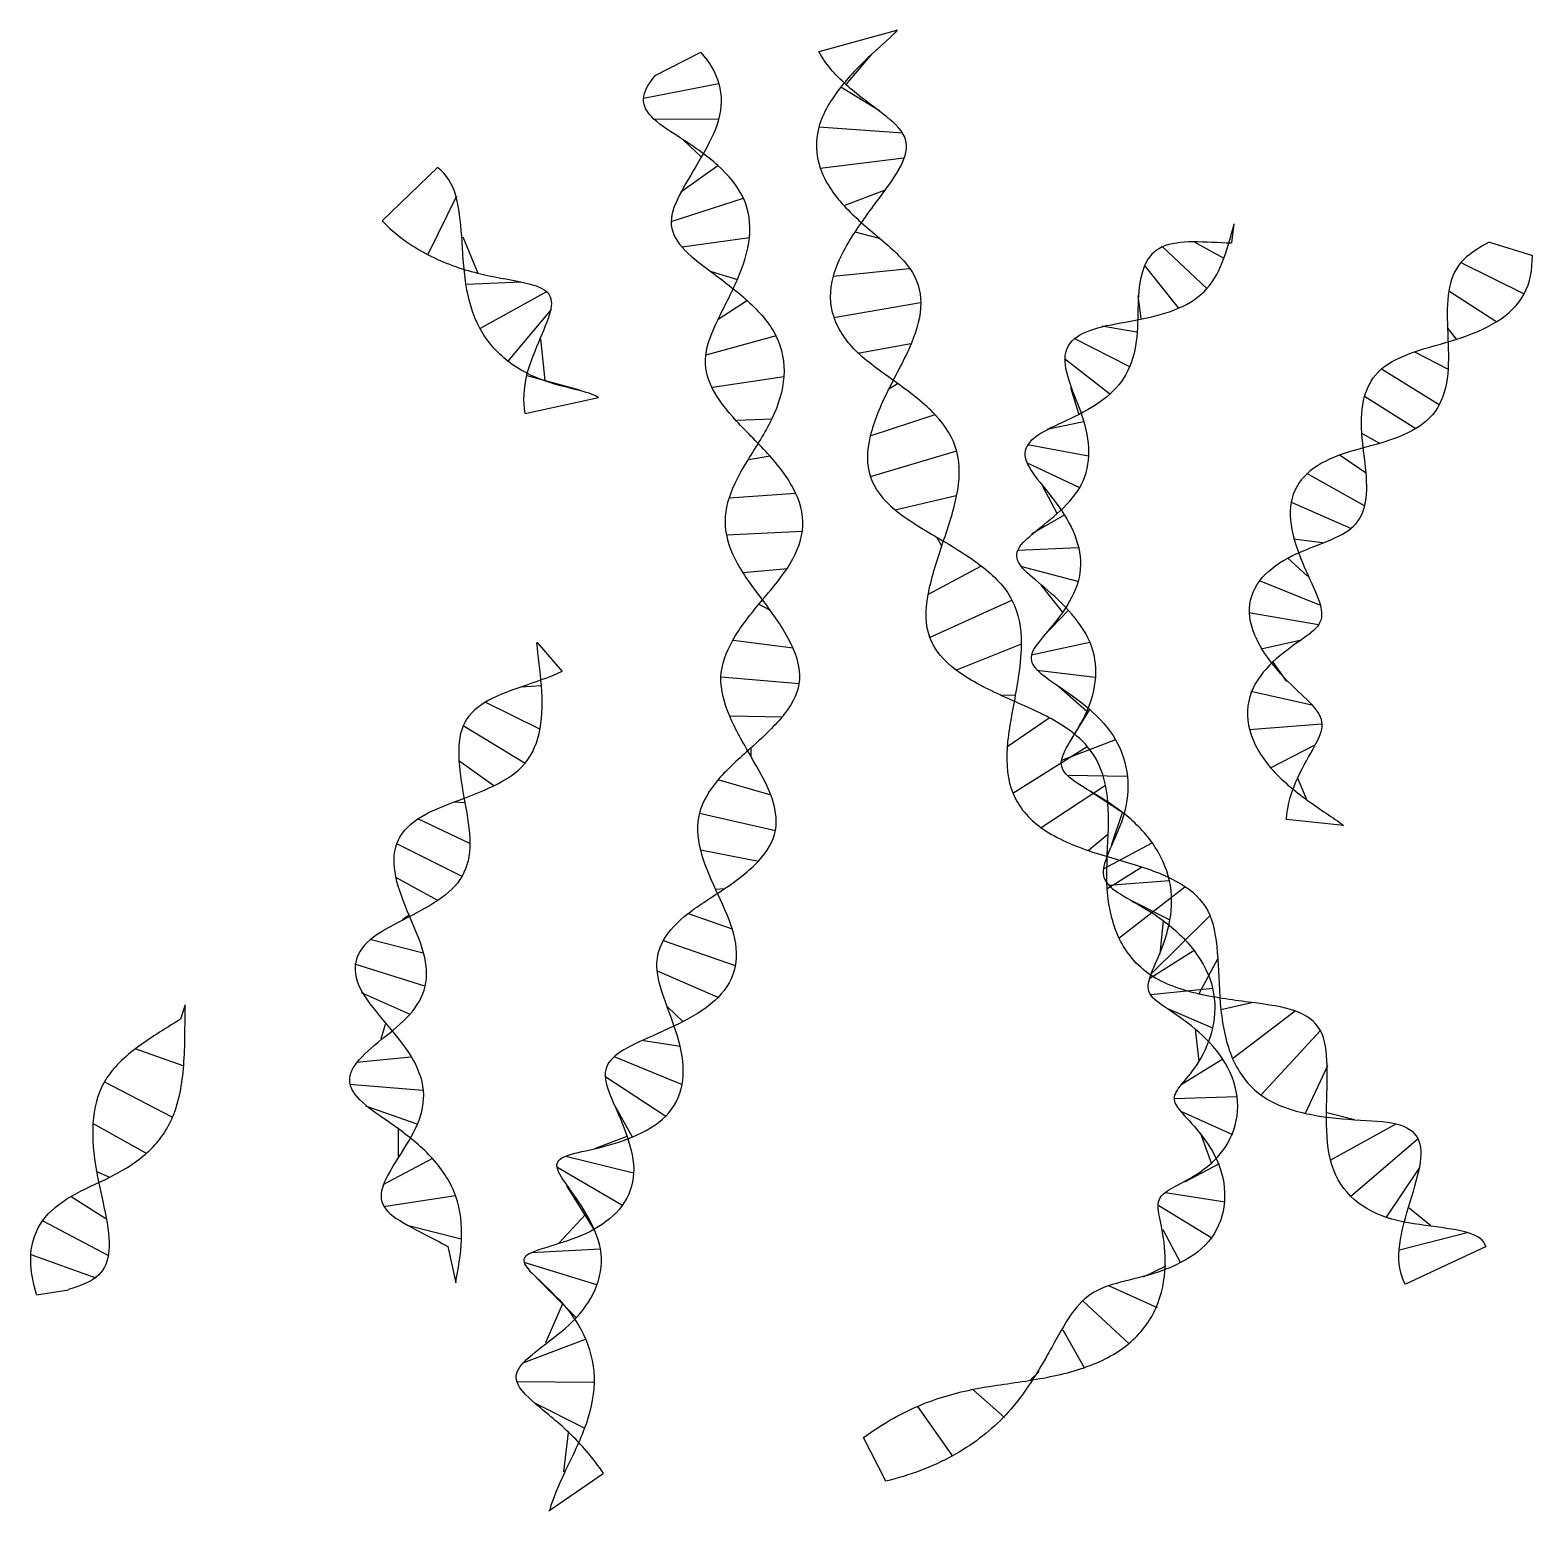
# Model space of a CAD drawing. Header units: centimetres. Extents: x -910 to 534, y -661 to 762.
import ezdxf

# ---------------------------------------------------------------- set-up
doc = ezdxf.new("R2010")
doc.units = ezdxf.units.CM
doc.layers.add('Bright-DNA', color=40, linetype='Continuous', true_color=0xffbf00)
doc.layers.add('DNA', color=7, linetype='Continuous')

msp = doc.modelspace()

# ---------------------------------------------------------------- linework, layer by layer
at = {"layer": 'Bright-DNA'}
for p, q in [((-151.9, 741.6, -82), (-77.2, 762.3, -43.5)), ((-125.8, 710, -89.3), (-100.9, 739.5, -12.2)), ((-94, 684.8, -76.9), (-131, 707.4, -2.4)), ((-71.5, 663.3, -45.4), (-152, 669, -14.1)), ((-70.6, 639.3, -6.4), (-150.7, 629.3, -35.5)), ((-89.5, 608.1, 24.7), (-128.1, 593.3, -51.8)), ((-117.5, 568.4, 33.4), (-94.1, 562.4, -48.9)), ((-138.2, 525.8, 19.3), (-64.9, 533.3, -26.8)), ((-137.6, 486, -9.4), (-54.6, 500.5, 6.7)), ((-114.6, 451.8, -35.2), (-63.8, 461.1, 34.4)), ((-76.7, 422.5, -43.4), (-85.7, 416.7, 42.1)), ((-40.7, 392.6, -30), (-103, 372.1, 26.1)), ((-20, 357.6, -1.8), (-102.7, 332.9, -6.1)), ((-20.1, 314.9, 23.9), (-78.8, 300.9, -37.2)), ((-34.3, 267, 33.5), (-38.5, 274.4, -52.9)), ((-47.4, 219.8, 18.7), (3.5, 247.3, -44.6)), ((-45.7, 178.6, -12.7), (33.2, 214.5, -19.7)), ((-20.4, 147.3, -45.9), (41.9, 172.3, 7.4)), ((22, 123.1, -64.6), (36.2, 123.4, 20.9)), ((69.1, 101.1, -59), (28.3, 73.1, 11.3)), ((105.6, 73.7, -34.3), (34.1, 28.8, -15.8)), ((123.1, 36.4, -2.9), (61.3, -4.2, -47.5)), ((125.4, -10.8, 17.1), (106.6, -26.4, -65.4)), ((124.4, -62.8, 17.1), (157.9, -42.2, -60.3)), ((136.1, -110.3, -2.2), (199.3, -61, -32.5)), ((166.1, -145.5, -27.9), (223.4, -88.8, 4.4)), ((212.9, -164.1, -43.2), (231, -130, 33.3)), ((263.8, -172.4, -37.8), (234.1, -179.1, 43.5)), ((305.4, -180.4, -9.1), (245.3, -226.1, 31.9)), ((329.8, -199.1, 30.4), (272.6, -260.9, 10.8)), ((336.4, -233, 65.1), (315.1, -278.6, -4.9)), ((335.9, -277.8, 80.7), (362.5, -284.6, -0.9)), ((339.7, -323.3, 74.1), (402.3, -288.6, 25.4)), ((358.8, -358.1, 54.2), (423.5, -302.8, 65)), ((393.2, -378.3, 36.6), (425.2, -330.5, 101.7)), ((435.6, -386.6, 37.7), (414.7, -369.6, 119.1)), ((472, -393, 60.4), (405.6, -410, 113.8)), ((488.8, -406.4, 98.6), (411.4, -442.8, 92))]:
    msp.add_line(p, q, dxfattribs=at)
for points, knots in [([(-77, 762.2, -44.1), (-77.1, 762.1, -43.9), (-82, 756, -30.7), (-100, 741.1, -8.3), (-132.6, 708.5, 1.4), (-156.3, 669.3, -12.7), (-154.5, 628.9, -36.6), (-130.1, 592.6, -56), (-93.1, 562.1, -52.5), (-61, 533.7, -29.4), (-50.8, 501.3, 7.6), (-60.9, 461.6, 37.9), (-86.5, 416.5, 46.2), (-105.8, 371, 29.1), (-107, 331.8, -6.7), (-81.7, 300.1, -39.9), (-38.5, 275, -57.6), (5.7, 248.5, -47.5), (37.5, 216.5, -20.1), (44.6, 173.4, 9.9), (37.2, 123.4, 25.5), (26.1, 71.8, 14.5), (30.6, 26.5, -14.6), (58.2, -6, -50), (105.6, -27.4, -69.2), (159.7, -40.9, -64.3), (202.2, -58.9, -34), (226.6, -85.6, 6.2), (231.7, -128.5, 36.8), (232.6, -179.4, 48), (242.4, -228.3, 33.6), (269.6, -264.1, 10.1), (314.2, -280.6, -8.6), (363.7, -285.2, -4.8), (405.7, -286.6, 23), (426.5, -300.3, 65.4), (426.9, -327.9, 105.4), (413.7, -368.9, 122.7), (402, -410.9, 116.8), (405.9, -433.3, 100), (411, -442.7, 91.9)], [120.586551, 120.586551, 120.586551, 120.586551, 120.734418, 130.02168, 139.308943, 148.596206, 157.883469, 167.170732, 176.457995, 185.745258, 195.032521, 204.319784, 213.607046, 222.894309, 232.181572, 241.468835, 250.756098, 260.043361, 269.330624, 278.617887, 287.90515, 297.192412, 306.479675, 315.766938, 325.054201, 334.341464, 343.628727, 352.91599, 362.203253, 371.490516, 380.777778, 390.065041, 399.352304, 408.639567, 417.92683, 427.214093, 436.501356, 445.788619, 455.075882, 464.363144, 464.363144, 464.363144, 464.363144]), ([(488.5, -406.5, 98.6), (488.5, -406.5, 98.5), (486.7, -400.5, 85.2), (475.6, -392.1, 57.4), (436.5, -387.3, 34.1), (391.5, -380.9, 33), (355.8, -360.6, 53.9), (336.2, -325.2, 76.5), (334.9, -277.3, 84.7), (337.2, -230.8, 68.7), (332.9, -196, 31.1), (308.2, -178.1, -10.8), (265.4, -172.2, -42.2), (212.1, -165.6, -46.7), (163, -148.7, -29.7), (133.3, -112.5, -0.7), (122.4, -63.9, 21.2), (126.6, -10, 21), (126, 38.5, -0.4), (109.2, 75.8, -35.5), (71.2, 102.6, -62.2), (21.1, 122.9, -69.2), (-23.2, 146.2, -48.4), (-50, 176.6, -12.3), (-49.6, 218.5, 21.6), (-34.2, 266.6, 38.2), (-17.2, 315.5, 26.6), (-15.7, 359, -1.3), (-37.8, 393.5, -33), (-76, 423, -47.5), (-117.5, 451.2, -38.7), (-141.3, 485.4, -10.3), (-142.2, 525.3, 22), (-118.6, 568.7, 37.1), (-87.5, 608.9, 28.9), (-66.8, 639.6, -5.3), (-67.2, 663.2, -46.8), (-92.5, 683.6, -80.6), (-126.7, 708.6, -93.2), (-146.1, 729.9, -86.9), (-152, 741.6, -82.3)], [-464.380893, -464.380893, -464.380893, -464.380893, -464.363144, -455.075882, -445.788619, -436.501356, -427.214093, -417.92683, -408.639567, -399.352304, -390.065041, -380.777778, -371.490516, -362.203253, -352.91599, -343.628727, -334.341464, -325.054201, -315.766938, -306.479675, -297.192412, -287.90515, -278.617887, -269.330624, -260.043361, -250.756098, -241.468835, -232.181572, -222.894309, -213.607046, -204.319784, -195.032521, -185.745258, -176.457995, -167.170732, -157.883469, -148.596206, -139.308943, -130.02168, -120.74996, -120.74996, -120.74996, -120.74996])]:
    msp.add_open_spline(points, degree=3, knots=knots, dxfattribs=at)
at = {"layer": 'DNA'}
for p, q in [((-265.7, 740.6, -146.8), (-310.2, 718.1, -90.4)), ((-248.3, 710.7, -131.5), (-320.6, 696.4, -122.2)), ((-248.7, 676.3, -114.3), (-310.7, 676.8, -156.5)), ((-265.2, 640.4, -108.6), (-282.4, 656.9, -179.2)), ((-518.5, 630.3, -234.9), (-571.5, 579, -225.8)), ((-284.6, 606.9, -122.1), (-249.1, 632.2, -182.7)), ((-500, 602.8, -186.5), (-527.5, 546.7, -225)), ((-294, 578.4, -152.2), (-224.6, 600.7, -169.1)), ((-494.1, 563.6, -150.6), (-479.6, 528.8, -214.3)), ((244.4, 557.7, -90.3), (246.7, 576.1, -149.8)), ((-283.5, 554, -186.3), (-218.8, 562.9, -150.8)), ((177.7, 554.3, -124.4), (220.5, 514, -136.8)), ((207.6, 559, -100.8), (236.7, 543.1, -149.9)), ((533.7, 545.4, -238.3), (492.3, 558.2, -183.1)), ((160.5, 536.5, -151.9), (193.1, 495.4, -120.1)), ((525.6, 508.5, -219.2), (464.7, 538.7, -208.8)), ((-490.2, 518, -134.6), (-438.3, 520.5, -186.6)), ((-255.5, 530.3, -211.2), (-230.3, 522.7, -140.8)), ((-477.1, 475.8, -134.1), (-413.3, 511, -145.9)), ((154.2, 507.1, -171), (157, 485, -113)), ((499, 481.7, -196.7), (453.1, 511.3, -236.9)), ((-450.4, 444.2, -138.7), (-409, 493.8, -103)), ((-220.6, 502.4, -215.9), (-248.8, 484.3, -149.6)), ((152.9, 471.9, -174), (119.7, 477.7, -123.2)), ((-414.9, 425.5, -133.7), (-419, 465.6, -72.2)), ((-193.2, 468.5, -202.6), (-260.6, 450, -174.7)), ((146, 438.9, -163.7), (93, 465.9, -148.3)), ((460.5, 464.9, -184), (451.9, 475.7, -253.9)), ((420, 453, -190.5), (452.2, 436.6, -250.3)), ((127.1, 412.6, -149.3), (83.7, 446.4, -178.4)), ((388.3, 436.8, -212), (443.8, 402.5, -229.9)), ((-381.6, 416.2, -112.6), (-432.1, 430.1, -60.2)), ((-185.5, 429.2, -180.4), (-254.2, 418.8, -206.7)), ((97.7, 393.5, -144.3), (89.9, 418.6, -200.2)), ((-363.6, 408.9, -77.1), (-434.2, 393.6, -64.6)), ((372.1, 410.5, -238.1), (421.1, 379.3, -203.1)), ((-196.9, 388.3, -163.7), (-230.9, 387, -230.6)), ((67.2, 378.7, -155.5), (102, 386.2, -206.7)), ((48.4, 364.1, -182), (106.8, 353.1, -198.7)), ((369.2, 375, -253.1), (386.5, 365.2, -185.2)), ((-219.7, 349.6, -163.6), (-199, 353.3, -235.1)), ((47.2, 346.7, -213.4), (98.2, 322.8, -186.5)), ((373, 337, -248.3), (347.7, 354, -184.9)), ((371.9, 305.1, -224.6), (316.6, 336.3, -201.1)), ((62.6, 324, -236.9), (76.4, 298, -182.7)), ((-238.1, 312.9, -181), (-174.2, 317.3, -219.6)), ((358.9, 283.5, -193.2), (301.1, 308.6, -222.7)), ((83.4, 296.3, -245.6), (52.6, 278.1, -194.4)), ((-240.7, 277.4, -208.2), (-167.7, 280.8, -192.2)), ((97.3, 264.7, -239.6), (38.7, 262.3, -221.4)), ((331.5, 269.5, -169.3), (303.9, 273, -234.2)), ((96.6, 232.5, -229.4), (42, 246.9, -253.4)), ((298, 255.3, -161.5), (317.2, 237.7, -227.2)), ((-224.8, 241.2, -229.6), (-182.2, 245, -168.7)), ((270.9, 233.4, -171.1), (328.8, 210.1, -200.5)), ((81.9, 203.3, -226.1), (61.7, 228.7, -278.9)), ((-198.6, 204.6, -234.4), (-209.4, 210.4, -160.4)), ((63.3, 179.6, -238.5), (87.5, 204.5, -289.6)), ((261, 202.5, -186.6), (327.8, 191.1, -165.5)), ((-422.6, 173.9, -125), (-398.5, 145.8, -65.3)), ((-176.9, 168.3, -218.2), (-234.5, 175.9, -172)), ((51.9, 161.9, -265.5), (108.1, 174.3, -286.4)), ((272.8, 167.6, -194.9), (309.8, 176, -135.3)), ((57.4, 147.4, -298.6), (113.6, 140.6, -278)), ((297.4, 136.5, -185.9), (283.6, 155.9, -120.1)), ((-418.5, 132.1, -130.9), (-438.3, 131, -65.1)), ((-171.1, 134, -189.5), (-245.8, 140.4, -195.5)), ((78.5, 131.6, -326.4), (105.2, 107.8, -275.5)), ((-420.1, 90.7, -116.2), (-472.6, 116.4, -81.9)), ((321.4, 113.5, -158.2), (262.7, 126.6, -121.2)), ((-187.3, 102.2, -162.3), (-237.4, 103, -217.1)), ((107.7, 109.6, -339.8), (90.3, 80.8, -288.4)), ((-434.3, 57.7, -91.2), (-493.7, 93.8, -106.6)), ((331, 95.2, -120.1), (261.1, 90, -129.7)), ((132.9, 80.3, -340), (80.9, 60.6, -315.5)), ((323.6, 74.7, -83), (281.5, 53.1, -134.4)), ((-464.2, 36.2, -69.6), (-497.9, 60.1, -126.1)), ((-217.3, 72.1, -149.5), (-217.3, 64.7, -224.3)), ((144.1, 45.2, -333.5), (86.7, 45.9, -350.1)), ((307.3, 44.4, -58.2), (316.5, 22.3, -123.2)), ((-248.3, 42, -157.7), (-198.1, 27.6, -210.7)), ((140.9, 9.6, -332.5), (108.3, 30.9, -380.3)), ((-502.3, 20.8, -62.9), (-492.4, 20, -129.8)), ((-537.4, 4.6, -74.9), (-487.5, -19, -114.5)), ((-266.6, 9.8, -180), (-193.6, -6.7, -183.8)), ((129.1, -20.9, -345.3), (139.6, 10.5, -397.6)), ((351.7, -1.9, -93.8), (296.9, 3.6, -48.1)), ((-557.7, -19.3, -97.4), (-494.9, -50.7, -88.9)), ((-265.7, -25.4, -204.4), (-210.1, -36.4, -155.9)), ((121.2, -43.5, -373.1), (168.1, -18.7, -401.2)), ((-558.8, -51.5, -118.6), (-518.3, -73.9, -65.5)), ((126.2, -59.3, -409.1), (184.6, -54.9, -397.3)), ((-251.3, -63.3, -216), (-242, -62.7, -142.1)), ((147.5, -73.9, -441.7), (185.1, -92.7, -397.6)), ((-546.2, -88.5, -125.2), (-552, -92.6, -57.9)), ((-235.1, -101.5, -208.9), (-277.4, -86.9, -148.7)), ((178.7, -93.2, -462.9), (175.3, -125.6, -409.6)), ((-532, -124.7, -114.6), (-583.3, -111.7, -69.4)), ((-232.3, -137, -186.6), (-301.2, -112.7, -172.7)), ((208.4, -122.2, -469.2), (165.8, -148.9, -436.5)), ((-530.4, -156.3, -92), (-597.7, -135.2, -94.9)), ((-248.8, -167.3, -161.7), (-307.2, -141.9, -201.7)), ((226.3, -158.5, -467.3), (166.5, -164.6, -471.5)), ((-545.4, -183.4, -71.3), (-591.2, -162.7, -120.9)), ((-760.8, -174.4, -174.4), (-765.3, -188.1, -101.5)), ((-282.5, -190.7, -149.6), (-297.6, -176.2, -220.8)), ((226.2, -196.6, -466.2), (183, -178.2, -505.1)), ((-572.3, -207.1, -66.3), (-568.2, -193, -133.7)), ((213.3, -228.7, -474.8), (209.5, -197.4, -528.5)), ((-320.4, -208.7, -157.1), (-285.1, -214, -223.3)), ((-762.6, -233, -173.6), (-808.6, -216.7, -118.7)), ((-596.1, -229.5, -81.3), (-543.9, -224.2, -129.2)), ((-348, -224.2, -184), (-283.3, -250.8, -209.2)), ((196.9, -250.3, -496.9), (236, -226.2, -537.3)), ((-357.5, -242.8, -217.8), (-299.2, -281.2, -190.6)), ((-773.1, -282.4, -155.7), (-838.4, -248.4, -147.4)), ((-602.8, -250.5, -111.9), (-532.4, -256.2, -111.9)), ((-587.6, -271.4, -143.3), (-538.3, -288.8, -96.9)), ((-349.7, -268.6, -245.1), (-331.3, -301.3, -180.6)), ((189.3, -264.2, -528.5), (249.9, -262.5, -535.7)), ((-797.8, -317.1, -132.5), (-849.4, -288.4, -176.2)), ((196.1, -276.8, -561.7), (245.3, -298.9, -531.1)), ((-556.1, -293.9, -162.7), (-556.2, -320, -97.1)), ((-336.4, -301, -255.8), (-367.7, -312.8, -189)), ((214.1, -296.9, -586.3), (224.9, -327.2, -533.6)), ((-523.3, -322.1, -164.5), (-570.9, -347.2, -118.6)), ((-341.2, -366.8, -235.7), (-403.8, -330.3, -252.3)), ((-330.1, -336, -249.5), (-395.2, -319.9, -216.1)), ((232.4, -327, -597.7), (199.1, -344.6, -547.8)), ((-832.9, -340.1, -118.8), (-846.1, -334.6, -191.1)), ((-870.1, -358.5, -122.3), (-837, -379.6, -184.7)), ((-501.1, -357.8, -155.3), (-570.2, -368.4, -155.3)), ((-368.2, -389.7, -227.5), (-394.2, -348.1, -284.5)), ((238, -363.8, -595.3), (180.7, -355, -574.3)), ((225.4, -398.4, -586.7), (174.4, -367.4, -605.5)), ((-897.5, -381.9, -140.4), (-834.9, -414.9, -160.3)), ((-495.7, -399.4, -149.3), (-547.4, -386.3, -193.5)), ((-401.8, -403.4, -237), (-375.8, -375.4, -300.7)), ((195.7, -422.5, -581.7), (178.6, -390.5, -631.6)), ((-908.8, -414.2, -162.2), (-846.4, -436.5, -129)), ((-508.5, -406.5, -221.2), (-500.9, -441.4, -159.1)), ((-428.3, -412.2, -264.6), (-362.2, -408.7, -300.5)), ((-435.4, -421.6, -303.5), (-365.5, -443.2, -290.9)), ((159.6, -435.8, -588), (181.5, -425, -645.1)), ((-423.1, -437, -339.5), (-385.5, -474.4, -286.4)), ((126.7, -444.3, -608.6), (172.7, -465.1, -642.4)), ((-903.4, -452.9, -172.7), (-872.8, -448.1, -106.3)), ((-398.3, -461.7, -360.9), (-414.7, -499.2, -298.5)), ((101.6, -459, -637.2), (145.9, -500.2, -630.2)), ((82.1, -486.7, -663.6), (103, -523.3, -617.9)), ((-376.4, -495.9, -365.9), (-437.5, -519.1, -329.8)), ((59.4, -526.8, -676.5), (50.5, -535.4, -616.8)), ((-368.4, -537.1, -361.3), (-442.3, -536.5, -373.2)), ((26.1, -570.9, -672.3), (-4.2, -544, -629.9)), ((-377.9, -580.8, -361.8), (-424.9, -557.2, -414.4)), ((-23.4, -608, -654.8), (-57.1, -560.4, -653)), ((-397.1, -623, -378), (-392.6, -585.2, -442.6)), ((-87.9, -632.1, -634.7), (-109.3, -590.1, -675.2)), ((-411.4, -660.6, -414.4), (-359.2, -624.7, -453.4))]:
    msp.add_line(p, q, dxfattribs=at)
for points, knots in [([(-265.5, 740.7, -146.7), (-257.2, 731.7, -143.9), (-245, 711.3, -131.8), (-245.3, 676.3, -112.2), (-264.6, 639.6, -105.1), (-286.1, 605.5, -118.9), (-297.7, 577.4, -151.5), (-286.6, 553.4, -187.8), (-256.8, 530.8, -215), (-219.4, 503.2, -218.9), (-189.5, 469.5, -204.2), (-182.5, 429.6, -179.1), (-195, 388.3, -160.2), (-221, 349.4, -160.3), (-241.2, 312.6, -178.8), (-244.3, 277.3, -209.2), (-227.1, 240.9, -232.3), (-197.8, 204.3, -238.4), (-174.3, 167.9, -220.4), (-167, 133.6, -189.1), (-185.1, 102.2, -159.8), (-217.1, 72.4, -145.4), (-250.8, 42.8, -155.4), (-270.3, 10.6, -179.6), (-268.3, -24.8, -207), (-252, -63.3, -219.6), (-232.7, -102.2, -212), (-229.3, -138.1, -187.4), (-245.6, -168.6, -159.5), (-281.8, -191.3, -146.4), (-322.3, -208.5, -153.5), (-351, -222.9, -183), (-360.7, -240.8, -219), (-350.3, -267, -248.3), (-335.1, -300.4, -259.2), (-326.6, -336.9, -251), (-338.2, -368.5, -235.2), (-366.8, -391.9, -224.3), (-403, -404.6, -234.2), (-431.9, -412.5, -262.6), (-438.6, -420.5, -304.2), (-425.3, -435.1, -342.2), (-397.3, -459.9, -363.8), (-373.5, -494.7, -368), (-364.7, -537.2, -360.4), (-375.5, -581.9, -359.5), (-397.1, -624.3, -374.3), (-407.7, -648.7, -398.6), (-410.5, -659.7, -412.5)], [-436.501356, -436.501356, -436.501356, -436.501356, -427.214093, -417.92683, -408.639567, -399.352304, -390.065041, -380.777778, -371.490516, -362.203253, -352.91599, -343.628727, -334.341464, -325.054201, -315.766938, -306.479675, -297.192412, -287.90515, -278.617887, -269.330624, -260.043361, -250.756098, -241.468835, -232.181572, -222.894309, -213.607046, -204.319784, -195.032521, -185.745258, -176.457995, -167.170732, -157.883469, -148.596206, -139.308943, -130.02168, -120.734418, -111.447155, -102.159892, -92.872629, -83.585366, -74.298103, -65.01084, -55.723577, -46.436314, -37.149052, -27.861789, -18.574526, -9.763251, -9.763251, -9.763251, -9.763251]), ([(-358.8, -624.8, -453.5), (-368.7, -609.8, -452.2), (-392.2, -583.1, -445.9), (-427.3, -556.3, -416.9), (-446, -536.2, -374), (-440.4, -520.4, -327.9), (-415.7, -500.9, -295.5), (-383.3, -476.4, -283.7), (-362.4, -444.2, -290.1), (-358.6, -408.5, -302.5), (-374.7, -374.2, -303.5), (-395.5, -345.8, -287.7), (-406.8, -328.7, -252.9), (-398.7, -318.8, -214.5), (-369, -313.6, -185.7), (-330.6, -302.8, -177.3), (-296, -283.3, -189.5), (-280.3, -252, -210.2), (-283.2, -214.3, -227), (-298.2, -175.6, -224), (-310.4, -140.4, -203.9), (-304.3, -111.7, -171.9), (-279.8, -86, -145.7), (-241.4, -62.8, -138.5), (-207.4, -36.8, -153.2), (-189.9, -7.6, -184.2), (-195.6, 27, -213), (-217.4, 64.3, -228.3), (-239.6, 103.1, -219.6), (-250, 140.7, -195.9), (-237, 176.2, -169.9), (-210.2, 210.8, -156.4), (-179.9, 245, -165.9), (-164.1, 281.1, -191.1), (-171.1, 317.4, -221.8), (-197.8, 353.6, -238.4), (-232.9, 386.8, -234.2), (-257.3, 418.4, -207.9), (-264.3, 449, -173.1), (-250, 483.5, -146.6), (-229, 522.3, -136.9), (-215.7, 563.3, -149.4), (-220.9, 601.9, -169.7), (-247.6, 633.3, -185.9), (-283, 657.8, -182.7), (-314.1, 676.7, -158.5), (-324, 695.9, -121.9), (-316, 710.5, -97.8), (-308.8, 718.9, -89.1), (-308.2, 719.6, -88.5)], [9.287263, 9.287263, 9.287263, 9.287263, 18.574526, 27.861789, 37.149052, 46.436314, 55.723577, 65.01084, 74.298103, 83.585366, 92.872629, 102.159892, 111.447155, 120.734418, 130.02168, 139.308943, 148.596206, 157.883469, 167.170732, 176.457995, 185.745258, 195.032521, 204.319784, 213.607046, 222.894309, 232.181572, 241.468835, 250.756098, 260.043361, 269.330624, 278.617887, 287.90515, 297.192412, 306.479675, 315.766938, 325.054201, 334.341464, 343.628727, 352.91599, 362.203253, 371.490516, 380.777778, 390.065041, 399.352304, 408.639567, 417.92683, 427.214093, 436.501356, 437.283238, 437.283238, 437.283238, 437.283238]), ([(-363.8, 408.8, -77.2), (-366.5, 411.5, -90.3), (-378.8, 415.6, -115.3), (-414.9, 423.4, -136.5), (-452.3, 441.8, -140.7), (-480.4, 474.1, -133.2), (-492.8, 517.8, -132.3), (-494.7, 565.4, -147.1), (-498.9, 605.5, -184.8), (-509.4, 623.5, -218.1), (-518.5, 630.3, -234.9)], [-74.289795, -74.289795, -74.289795, -74.289795, -65.01084, -55.723577, -46.436314, -37.149052, -27.861789, -18.574526, -9.287263, 0, 0, 0, 0]), ([(-109.3, -590.1, -675.2), (-92.1, -577.8, -669.4), (-58.8, -558.3, -652.9), (-5.7, -542.5, -627.7), (50.1, -536, -614), (104, -525, -615.4), (148.1, -502.4, -630.1), (175.1, -466.1, -643.9), (182.5, -424.4, -648.2), (177.9, -389, -633.9), (171.6, -365.7, -606.5), (178.1, -354.6, -573.3), (197.2, -345.5, -545.1), (225.6, -328.7, -531.2), (247.7, -300, -529.3), (252.9, -262.4, -536.3), (238.1, -225, -539.1), (209.1, -195.8, -531.4), (181.1, -177.2, -507), (163.3, -165, -471.6), (163.9, -150.1, -435), (175, -127.4, -406.7), (187, -93.6, -395.7), (187.7, -54.8, -396.5), (170.3, -17.5, -402.7), (140.3, 12.1, -400.1), (106.5, 31.8, -382.8), (84.1, 46.1, -351), (78.1, 59.4, -314.1), (89.4, 79.5, -286.1), (106.7, 106.5, -272.7), (116.2, 140.3, -277.1), (111.1, 175, -287.4), (88.5, 205.6, -292.1), (60.9, 230.1, -281.6), (39.1, 247.4, -254.5), (35.9, 262.4, -220.7), (51.1, 277, -191.7), (77, 296.8, -180.3), (101, 321.5, -185), (109.4, 352.6, -199.5), (104, 386.6, -209.4), (89.3, 419.8, -202.8), (81.7, 448.2, -180.1), (90.3, 467.1, -147.3), (118.1, 478.2, -120.9), (157.2, 483.7, -109.9), (194.6, 493.5, -118.6), (222.8, 511.8, -137.5), (238, 542.4, -152.1), (243.9, 565.5, -152.7), (246.9, 576.1, -149.6), (246.9, 576.1, -149.6)], [0, 0, 0, 0, 9.287263, 18.574526, 27.861789, 37.149052, 46.436314, 55.723577, 65.01084, 74.298103, 83.585366, 92.872629, 102.159892, 111.447155, 120.734418, 130.02168, 139.308943, 148.596206, 157.883469, 167.170732, 176.457995, 185.745258, 195.032521, 204.319784, 213.607046, 222.894309, 232.181572, 241.468835, 250.756098, 260.043361, 269.330624, 278.617887, 287.90515, 297.192412, 306.479675, 315.766938, 325.054201, 334.341464, 343.628727, 352.91599, 362.203253, 371.490516, 380.777778, 390.065041, 399.352304, 408.639567, 417.92683, 427.214093, 436.501356, 445.788619, 455.075882, 455.078451, 455.078451, 455.078451, 455.078451]), ([(491.7, 558.4, -183.4), (480.5, 552.4, -190.1), (461.4, 540.3, -208.5), (451.1, 512.7, -238.8), (451.3, 476.3, -257.7), (453.9, 435.8, -253), (446.6, 400.7, -231.1), (423.5, 377.9, -201.1), (387.5, 364.5, -181.9), (346.2, 355.1, -181.7), (314.1, 337.7, -199.8), (298, 310, -224.4), (302.6, 273.1, -237), (318.2, 236.7, -230.8), (331.5, 209.1, -201.7), (331.4, 190.4, -164.5), (311.4, 176.5, -132.4), (283.2, 156.7, -116.7), (259.6, 127.3, -119.5), (257.8, 89.7, -130), (279.4, 52, -137.2), (316.9, 21.2, -126.1), (341.8, 5.6, -106.4), (351.7, -1.9, -93.8)], [427.360951, 427.360951, 427.360951, 427.360951, 436.501356, 445.788619, 455.075882, 464.363144, 473.650407, 482.93767, 492.224933, 501.512196, 510.799459, 520.086722, 529.373985, 538.661248, 547.94851, 557.235773, 566.523036, 575.810299, 585.097562, 594.384825, 603.672088, 612.959351, 622.246614, 622.246614, 622.246614, 622.246614]), ([(296.9, 3.6, -48.1), (297.8, 18.4, -49.1), (307, 45.4, -55.2), (325.7, 76, -80.2), (334.3, 95.4, -119.8), (324.5, 113, -160), (297.8, 135.5, -189.2), (271.2, 167.2, -197.9), (257.4, 203, -187.5), (268.2, 234.5, -169.9), (297, 256.3, -157.9), (332.8, 269.4, -166.5), (362, 282.2, -191.5), (374.3, 303.7, -225.9), (374.6, 336, -251.5), (368.1, 375.5, -256.3), (369.8, 412, -240), (385.4, 438.5, -210.8), (418.4, 453.9, -187.8), (461, 464.3, -180.2), (501, 480.4, -194.9), (528.9, 506.9, -219.7), (533.3, 532.2, -233.9), (533.2, 545.5, -238.3), (533.2, 545.5, -238.3)], [-622.246614, -622.246614, -622.246614, -622.246614, -612.959351, -603.672088, -594.384825, -585.097562, -575.810299, -566.523036, -557.235773, -547.94851, -538.661248, -529.373985, -520.086722, -510.799459, -501.512196, -492.224933, -482.93767, -473.650407, -464.363144, -455.075882, -445.788619, -436.501356, -427.214093, -427.165211, -427.165211, -427.165211, -427.165211]), ([(-500.9, -441.4, -159.1), (-498.5, -428.3, -152.4), (-493.3, -400.1, -147.4), (-497.5, -357.3, -155.1), (-521.1, -321, -166.8), (-555.9, -292.5, -166), (-590.2, -270.6, -145.5), (-606.2, -250.1, -112.1), (-598.7, -229.9, -78.6), (-572.6, -207.6, -63.2), (-542.8, -184.5, -68.6), (-527.4, -157.3, -91.9), (-529.1, -125.4, -116.9), (-546.1, -88.3, -128.4), (-560.7, -50.3, -121.5), (-560.9, -17.9, -97.6), (-539.9, 5.9, -73.1), (-502.7, 20.7, -59.3), (-462.8, 35.2, -67), (-431.1, 55.7, -90.5), (-417.7, 89.6, -117.7), (-417.4, 132.2, -134.5), (-421.7, 160.9, -129.9), (-422.9, 173.7, -124.5), (-422.9, 173.8, -124.5)], [-622.246614, -622.246614, -622.246614, -622.246614, -612.959351, -603.672088, -594.384825, -585.097562, -575.810299, -566.523036, -557.235773, -547.94851, -538.661248, -529.373985, -520.086722, -510.799459, -501.512196, -492.224933, -482.93767, -473.650407, -464.363144, -455.075882, -445.788619, -436.501356, -427.214093, -427.165211, -427.165211, -427.165211, -427.165211]), ([(-399, 145.8, -64.9), (-411.8, 139.8, -62.3), (-439.6, 130.9, -61.6), (-475, 117.6, -80.4), (-497, 95.8, -107.3), (-499.3, 61.2, -128.8), (-492.1, 20, -133.3), (-484.9, -20.1, -116.2), (-491.8, -52.3, -88.7), (-516.3, -74.9, -62.6), (-552.1, -92.9, -54.8), (-586.1, -110.9, -67.1), (-600.7, -134.2, -95), (-593.7, -161.6, -123.6), (-567.9, -192.3, -136.7), (-541.3, -223.9, -131.9), (-529, -256.5, -111.6), (-535.6, -289.7, -94.7), (-556.5, -321.3, -93.7), (-572.9, -348.5, -116.4), (-573.9, -368.8, -155.4), (-549.8, -385.8, -195.5), (-522.9, -398.4, -214.7), (-508.5, -406.5, -221.2)], [427.360951, 427.360951, 427.360951, 427.360951, 436.501356, 445.788619, 455.075882, 464.363144, 473.650407, 482.93767, 492.224933, 501.512196, 510.799459, 520.086722, 529.373985, 538.661248, 547.94851, 557.235773, 566.523036, 575.810299, 585.097562, 594.384825, 603.672088, 612.959351, 622.246614, 622.246614, 622.246614, 622.246614]), ([(-903.5, -452.8, -172.5), (-907.3, -439.7, -171.8), (-912, -413, -164.1), (-900.5, -380.4, -139.2), (-871.9, -357.2, -119.3), (-832, -340.6, -115.1), (-795.4, -318.3, -130.3), (-769.7, -284.2, -156.3), (-760.4, -233.7, -176), (-760.9, -194.4, -177.9), (-760.8, -174.4, -174.4)], [-74.289795, -74.289795, -74.289795, -74.289795, -65.01084, -55.723577, -46.436314, -37.149052, -27.861789, -18.574526, -9.287263, 0, 0, 0, 0])]:
    msp.add_open_spline(points, degree=3, knots=knots, dxfattribs=at)
for points in [[(-571.5, 579, -225.8), (-558.6, 565.4, -225.8), (-528.7, 544.2, -226.9), (-478.9, 526.9, -217.6), (-435.8, 520.8, -189), (-410, 512.6, -146.6), (-407.2, 496.4, -101.1), (-418.9, 467.6, -69.2), (-435, 430.8, -57.5), (-436.6, 405.6, -61.8), (-434.6, 393.9, -64.9)], [(244.3, 557.5, -90.4), (231.6, 557.8, -90.9), (206.3, 559.8, -98.6), (175.3, 556.4, -123.7), (159.1, 538.4, -153.4), (153.9, 508.4, -174), (154.7, 471.5, -176.4), (148.6, 437.6, -164.7), (129.3, 411, -147.6), (98.2, 392.2, -141.8), (65.2, 378.3, -152.7), (45.8, 364.5, -181.2), (44.3, 348, -214.8), (62.1, 325.2, -239.3), (84.9, 297.2, -248.4), (100.1, 264.7, -240.2), (99.5, 231.8, -228.4), (82.7, 202, -223.4), (62.3, 178.3, -236.1), (48.8, 161.4, -264.5), (54.8, 147.6, -299.4), (77, 132.9, -329.2), (108.5, 110.9, -342.1), (135.6, 81.4, -341.4), (146.7, 45.1, -332.5), (142.8, 8.5, -330.1), (128.3, -22.4, -342.7), (119.1, -44.8, -371.6), (123.1, -59.3, -409.9), (145.7, -73.1, -443.7), (178.9, -91.4, -465.8), (210.3, -121, -470.7), (229.6, -158.2, -467.2), (228.1, -197.4, -464.3), (213.7, -230.4, -472), (194.8, -251.4, -495), (186.4, -264.4, -528), (193.7, -275.5, -563.4), (213.4, -295.5, -588.8), (234.3, -326.1, -600.3), (240.5, -364.2, -596.3), (228.2, -400.1, -585.7), (196.4, -423.9, -579.4), (158.5, -436.5, -584.9), (124.5, -443.1, -607.1), (99.3, -457.1, -637.3), (81.3, -484.9, -666), (59.5, -526.3, -679.3), (27.9, -572.3, -674.5), (-22, -610.3, -655), (-64.3, -626.4, -640.3), (-87.9, -632.1, -634.7)], [(-765.3, -188.1, -101.5), (-780.9, -198.1, -104.1), (-810.7, -215.8, -116.2), (-841.9, -246.7, -146.8), (-851.6, -287, -178.5), (-847.1, -334.3, -194.8), (-835.1, -380.7, -187.7), (-832, -416.5, -161.5), (-843.1, -437.6, -127.1), (-861.9, -444.5, -111.2), (-872.6, -447.7, -106)]]:
    msp.add_open_spline(points, degree=3, dxfattribs=at)

doc.saveas('drawing.dxf')
